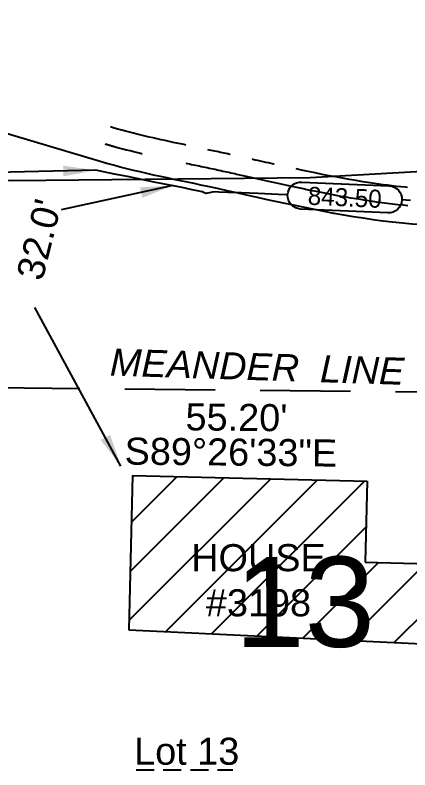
# Model space of a CAD drawing. Header units: feet. Extents: x 855601 to 859012, y 436230 to 437244.
# Drawn here: x 856515.7 to 856559.4, y 436957 to 437040.7 of the extents above; entities that cross this region are included whole.
import ezdxf

# ---------------------------------------------------------------- set-up
doc = ezdxf.new("R2010")
doc.units = ezdxf.units.FT
doc.header["$LTSCALE"] = 40
doc.header["$MEASUREMENT"] = 0
doc.linetypes.add('DASHED', pattern=[0.75, 0.5, -0.25])
doc.linetypes.add('PHANTOM', pattern=[2.5, 1.25, -0.25, 0.25, -0.25, 0.25, -0.25])
for name, color, linetype in [('CC survey', 7, 'Continuous'), ('off', 7, 'Continuous'), ('ohw', 5, 'Continuous'), ('Standard', 7, 'Continuous')]:
    doc.layers.add(name, color=color, linetype=linetype)
doc.styles.add('Style1', font='arial.ttf', dxfattribs={"height": 3})
doc.dimstyles.get("Standard").update_dxf_attribs({"dimtxt": 0.18, "dimasz": 0.18, "dimexe": 0.18, "dimexo": 0.0625, "dimgap": 0.09, "dimtad": 0, "dimtih": 1, "dimtoh": 1, "dimdec": 4, "dimzin": 0, "dimdsep": 46, "dimtxsty": 'Standard', "dimcen": 0.09, "dimadec": 0, "dimazin": 0, "dimtfac": 1, "dimtdec": 4, "dimtofl": 0, "dimtmove": 0, "dimatfit": 3, "dimfxl": 1, "dimtolj": 1, "dimtzin": 0, "dimarcsym": 0})

# ---------------------------------------------------------------- blocks, each defined once
blk = doc.blocks.new('A$C1FF03A70')
at = {"layer": 'CC survey', "color": 7}
blk.add_lwpolyline([(681.674, 831.289), (695.675, 830.42), (714.834, 827.422), (737.604, 822.609), (763.354, 816.636), (791.453, 810.156), (821.273, 803.823), (852.184, 798.292), (883.554, 794.215), (914.755, 792.247), (947.666, 792.558), (983.691, 794.599), (1021.491, 797.943), (1059.723, 802.164), (1097.049, 806.835), (1132.127, 811.53), (1163.616, 815.824)], dxfattribs=at)
at = {"layer": 'CC survey', "color": 7, "style": 'Style1'}
blk.add_text('13', height=10, rotation=0.1334, dxfattribs=at).set_placement((939.307, 740.507))

msp = doc.modelspace()

# ---------------------------------------------------------------- hatches: boundary and pattern name
h = msp.add_hatch()
h.set_pattern_fill('ANSI31', color=251, scale=30, style=0)
h.paths.add_polyline_path([(856562.23, 436970.881), (856562.439, 436979.819), (856554.441, 436980.006), (856554.651, 436989.004), (856528.658, 436989.611), (856528.259, 436972.52)])
h.paths.add_polyline_path([(856534.707, 436982.764), (856550.551, 436982.764), (856550.551, 436973.106), (856534.707, 436973.106)], flags=24)

# ---------------------------------------------------------------- linework, layer by layer
at = {"linetype": 'DASHED', "ltscale": 0.5}
msp.add_line((856567.823, 436998.806), (856512.626, 436999.343), dxfattribs=at)
for p, q in [((856528.658, 436989.611), (856528.259, 436972.52)), ((856528.658, 436989.611), (856554.651, 436989.004)), ((856554.651, 436989.004), (856554.441, 436980.006)), ((856554.441, 436980.006), (856562.439, 436979.819))]:
    msp.add_line(p, q)
at = {"linetype": 'DASHED', "ltscale": 0.1}
msp.add_line((856529.083, 436956.988), (856539.775, 436956.988), dxfattribs=at)
at = {"linetype": 'PHANTOM', "ltscale": 0.25}
msp.add_open_spline([(856705.448, 437024.179), (856673.353, 437023.997), (856672.838, 437024.032), (856671.274, 437024.154), (856670.203, 437024.259), (856667.868, 437024.487), (856666.594, 437024.611), (856664.393, 437024.764), (856663.481, 437024.81), (856661.841, 437024.842), (856661.121, 437024.838), (856659.686, 437024.791), (856658.968, 437024.749), (856656.816, 437024.564), (856655.383, 437024.362), (856652.853, 437023.864), (856651.755, 437023.599), (856649.897, 437023.068), (856649.136, 437022.826), (856647.618, 437022.294), (856646.864, 437022.006), (856645.393, 437021.405), (856644.672, 437021.094), (856642.549, 437020.152), (856641.186, 437019.517), (856638.575, 437018.364), (856637.326, 437017.849), (856634.982, 437017.051), (856633.893, 437016.772), (856632.292, 437016.554), (856631.72, 437016.524), (856630.889, 437016.562), (856630.607, 437016.59), (856630.056, 437016.679), (856629.781, 437016.739), (856629.182, 437016.907), (856628.863, 437017.014), (856628.196, 437017.266), (856627.845, 437017.414), (856626.761, 437017.906), (856625.987, 437018.301), (856624.354, 437019.159), (856623.489, 437019.626), (856621.611, 437020.568), (856620.595, 437021.042), (856618.405, 437021.867), (856617.231, 437022.215), (856615.607, 437022.471), (856615.242, 437022.516), (856614.495, 437022.576), (856614.124, 437022.59), (856613.032, 437022.593), (856612.343, 437022.545), (856611.027, 437022.399), (856610.401, 437022.301), (856609.214, 437022.096), (856608.649, 437021.988), (856607.301, 437021.738), (856606.565, 437021.612), (856605.546, 437021.504), (856605.207, 437021.482), (856604.683, 437021.478), (856604.478, 437021.486), (856604.119, 437021.518), (856603.968, 437021.539), (856603.63, 437021.606), (856603.446, 437021.651), (856602.865, 437021.819), (856602.425, 437021.979), (856601.459, 437022.376), (856600.927, 437022.615), (856599.92, 437023.063), (856599.464, 437023.265), (856598.651, 437023.601), (856598.312, 437023.736), (856597.461, 437024.046), (856596.949, 437024.211), (856595.933, 437024.492), (856595.425, 437024.611), (856593.904, 437024.911), (856592.894, 437025.032), (856590.896, 437025.15), (856589.907, 437025.146), (856586.984, 437024.998), (856585.088, 437024.717), (856581.398, 437024.01), (856579.602, 437023.582), (856576.667, 437022.885), (856575.5, 437022.609), (856573.511, 437022.181), (856572.677, 437022.015), (856571.216, 437021.764), (856570.584, 437021.671), (856569.312, 437021.514), (856568.676, 437021.451), (856566.765, 437021.305), (856565.489, 437021.265), (856561.642, 437021.291), (856559.056, 437021.507), (856552.464, 437022.389), (856548.424, 437023.235), (856542.768, 437024.485), (856541.213, 437024.834), (856538.561, 437025.416), (856537.466, 437025.651), (856535.306, 437026.104), (856534.238, 437026.326), (856530.785, 437027.068), (856528.46, 437027.606), (856526.222, 437028.266)], degree=3, knots=[0, 0, 0, 0, 1.645532, 1.645532, 4.936595, 4.936595, 8.653512, 8.653512, 11.19955, 11.19955, 13.160283, 13.160283, 15.121016, 15.121016, 19.042482, 19.042482, 22.063591, 22.063591, 24.166002, 24.166002, 26.268412, 26.268412, 28.370822, 28.370822, 32.575643, 32.575643, 36.780464, 36.780464, 40.985284, 40.985284, 43.58511, 43.58511, 44.986657, 44.986657, 46.388203, 46.388203, 47.789749, 47.789749, 49.191295, 49.191295, 51.940415, 51.940415, 54.689535, 54.689535, 57.564345, 57.564345, 60.439155, 60.439155, 61.254537, 61.254537, 62.069919, 62.069919, 63.700682, 63.700682, 65.331446, 65.331446, 66.962209, 66.962209, 69.460863, 69.460863, 70.873528, 70.873528, 71.903081, 71.903081, 72.839208, 72.839208, 73.775336, 73.775336, 75.598945, 75.598945, 77.422555, 77.422555, 78.795148, 78.795148, 79.716315, 79.716315, 81.005449, 81.005449, 82.294583, 82.294583, 84.872851, 84.872851, 87.451119, 87.451119, 92.607655, 92.607655, 97.764191, 97.764191, 101.283243, 101.283243, 103.908766, 103.908766, 105.979988, 105.979988, 108.051209, 108.051209, 112.193653, 112.193653, 120.47854, 120.47854, 133.08489, 133.08489, 137.824054, 137.824054, 141.109207, 141.109207, 144.394361, 144.394361, 151.874604, 151.874604, 151.874604, 151.874604], dxfattribs=at)
at = {"linetype": 'PHANTOM', "ltscale": 0.5}
msp.add_open_spline([(856705.478, 437022.456), (856673.239, 437022.041), (856672.718, 437022.036), (856671.149, 437022.158), (856670.089, 437022.261), (856667.633, 437022.501), (856666.228, 437022.638), (856663.801, 437022.794), (856662.787, 437022.836), (856660.746, 437022.837), (856659.727, 437022.798), (856656.673, 437022.558), (856654.642, 437022.234), (856651.61, 437021.49), (856650.603, 437021.199), (856648.732, 437020.575), (856647.865, 437020.251), (856646.16, 437019.561), (856645.319, 437019.195), (856642.826, 437018.082), (856641.203, 437017.32), (856638.055, 437015.984), (856636.529, 437015.412), (856633.965, 437014.749), (856632.899, 437014.576), (856631.367, 437014.53), (856630.866, 437014.55), (856629.967, 437014.658), (856629.57, 437014.733), (856628.748, 437014.945), (856628.326, 437015.081), (856626.706, 437015.686), (856625.444, 437016.325), (856622.8, 437017.718), (856621.417, 437018.471), (856618.872, 437019.583), (856617.747, 437019.995), (856615.979, 437020.396), (856615.385, 437020.494), (856614.4, 437020.579), (856614.019, 437020.593), (856613.274, 437020.589), (856612.907, 437020.572), (856611.821, 437020.489), (856611.118, 437020.389), (856609.369, 437020.099), (856608.352, 437019.888), (856606.441, 437019.573), (856605.548, 437019.471), (856604.472, 437019.483), (856604.212, 437019.498), (856603.757, 437019.548), (856603.558, 437019.58), (856603.146, 437019.665), (856602.935, 437019.717), (856602.287, 437019.903), (856601.836, 437020.064), (856600.589, 437020.564), (856599.764, 437020.949), (856598.417, 437021.536), (856597.93, 437021.741), (856597.087, 437022.056), (856596.739, 437022.175), (856596.046, 437022.389), (856595.698, 437022.484), (856594.655, 437022.738), (856593.957, 437022.865), (856591.865, 437023.136), (856590.472, 437023.17), (856587.705, 437023.035), (856586.331, 437022.867), (856582.532, 437022.237), (856580.129, 437021.65), (856576.344, 437020.754), (856574.936, 437020.428), (856572.743, 437019.994), (856571.945, 437019.853), (856570.359, 437019.621), (856569.567, 437019.528), (856567.191, 437019.315), (856565.608, 437019.259), (856560.856, 437019.307), (856557.683, 437019.627), (856551.609, 437020.56), (856548.711, 437021.142), (856544.015, 437022.156), (856542.225, 437022.559), (856539.272, 437023.214), (856538.111, 437023.468), (856535.792, 437023.96), (856534.64, 437024.199), (856531.211, 437024.926), (856528.962, 437025.426), (856526.394, 437026.134), (856526.024, 437026.24), (856525.656, 437026.348)], degree=3, knots=[0, 0, 0, 0, 1.610672, 1.610672, 4.832017, 4.832017, 8.989525, 8.989525, 11.917752, 11.917752, 14.845979, 14.845979, 20.702432, 20.702432, 23.622989, 23.622989, 26.141689, 26.141689, 28.660389, 28.660389, 33.697789, 33.697789, 38.735188, 38.735188, 42.583515, 42.583515, 44.514682, 44.514682, 46.107901, 46.107901, 47.701119, 47.701119, 52.071162, 52.071162, 56.441205, 56.441205, 59.639779, 59.639779, 61.196497, 61.196497, 62.161945, 62.161945, 63.127393, 63.127393, 65.058289, 65.058289, 68.078566, 68.078566, 71.098843, 71.098843, 72.100258, 72.100258, 72.921282, 72.921282, 73.742306, 73.742306, 75.384354, 75.384354, 78.107848, 78.107848, 79.570079, 79.570079, 80.548755, 80.548755, 81.527432, 81.527432, 83.484786, 83.484786, 87.399494, 87.399494, 91.314201, 91.314201, 98.307264, 98.307264, 102.527149, 102.527149, 104.987408, 104.987408, 107.447666, 107.447666, 112.368184, 112.368184, 122.209218, 122.209218, 131.128732, 131.128732, 136.596785, 136.596785, 140.118679, 140.118679, 143.640572, 143.640572, 150.684359, 150.684359, 151.874604, 151.874604, 151.874604, 151.874604], dxfattribs=at)
at = {"start_tangent": (-0.998606, 0.052788), "end_tangent": (-0.95911, 0.283033)}
msp.add_spline([(856705.478, 437020.494), (856673.649, 437019.976), (856649.124, 437018.579), (856629.305, 437012.755), (856614.374, 437018.571), (856603.424, 437017.579), (856596.369, 437020.185), (856571.728, 437017.801), (856537.009, 437021.657), (856525.09, 437024.43)], degree=3, dxfattribs=at)
at = {"layer": 'off'}
msp.add_line((856528.259, 436972.52), (856562.23, 436970.881), dxfattribs=at)
at = {"layer": 'ohw', "color": 5, "elevation": 843.5, "flags": 128}
for points in [[(856545.86, 437020.726), (856544.794, 437020.773), (856542.595, 437020.869), (856540.707, 437020.949), (856539.221, 437021.01), (856538.227, 437021.048), (856537.816, 437021.058), (856537.498, 437021.019), (856537.22, 437020.959), (856536.989, 437020.909), (856536.811, 437020.897), (856536.654, 437020.942), (856536.534, 437021.01), (856536.378, 437021.08), (856536.061, 437021.149), (856535.295, 437021.306), (856534.176, 437021.533), (856532.801, 437021.81), (856531.266, 437022.118), (856529.67, 437022.438), (856528.109, 437022.751), (856526.68, 437023.037), (856525.48, 437023.278), (856524.605, 437023.454)], [(856559.463, 437020.123), (856558.514, 437020.165)]]:
    msp.add_lwpolyline(points, dxfattribs=at)
at = {"layer": 'ohw', "color": 5, "linetype": 'Continuous', "elevation": 843.5}
msp.add_lwpolyline([(856547.425, 437022.159), (856557.082, 437021.731, -1), (856556.949, 437018.734), (856547.292, 437019.162, -1)], format="xyb", close=True, dxfattribs=at)
at = {"layer": 'Standard'}
msp.add_line((856525.09, 437024.43), (856487.591, 437035.669), dxfattribs=at)

# ---------------------------------------------------------------- block references
at = {"layer": 'CC survey'}
msp.add_blockref('A$C1FF03A70', (855600.677, 436230.09), dxfattribs=at)

# ---------------------------------------------------------------- texts
at = {"char_height": 3, "style": 'Style1'}
for s, insert, attachment_point, rotation in [('{\\fArial|b0|i1|c0|p34;MEANDER^I LINE}', (856542.438, 437000.188), 8, 358.19358), ("55.20'", (856540.21, 436997.575), 2, 359.4426), ('S89°26\'33"E', (856539.559, 436990.679), 8, 359.4426)]:
    msp.add_mtext(s, dxfattribs=dict(at, insert=insert, attachment_point=attachment_point, rotation=rotation))
at = {"char_height": 3, "attachment_point": 2, "style": 'Style1'}
for s, insert in [('HOUSE\\P#3198', (856542.629, 436982.014)), ('Lot 13', (856534.683, 436960.56))]:
    msp.add_mtext(s, dxfattribs=dict(at, insert=insert))
at = {"layer": 'ohw', "color": 5, "insert": (856552.187, 437020.446, 843.5), "char_height": 2, "attachment_point": 5, "rotation": 357.45729}
msp.add_mtext('{843.50}', dxfattribs=at)
at = {"layer": 'Standard', "style": 'Style1'}
msp.add_text("32.0'", height=3, rotation=75.95538, dxfattribs=at).set_placement((856518.687, 437011.077))

# ---------------------------------------------------------------- leaders
for points, override in [([(856524.605, 437023.454, 843.5), (856497.909, 437022.883, 843.5)], {"dimscale": 40, "dimasz": 0.09, "dimgap": 0.09, "dimtad": 0, "dimpost": "'"}), ([(856533.157, 437021.758), (856520.788, 437019.058)], {"dimscale": 40, "dimasz": 0.09, "dimpost": "'"}), ([(856527.393, 436990.675), (856517.846, 437008.257)], {"dimscale": 40, "dimasz": 0.09, "dimpost": "'"})]:
    msp.add_leader(points, dimstyle='Standard', override=override)

doc.saveas('drawing.dxf')
